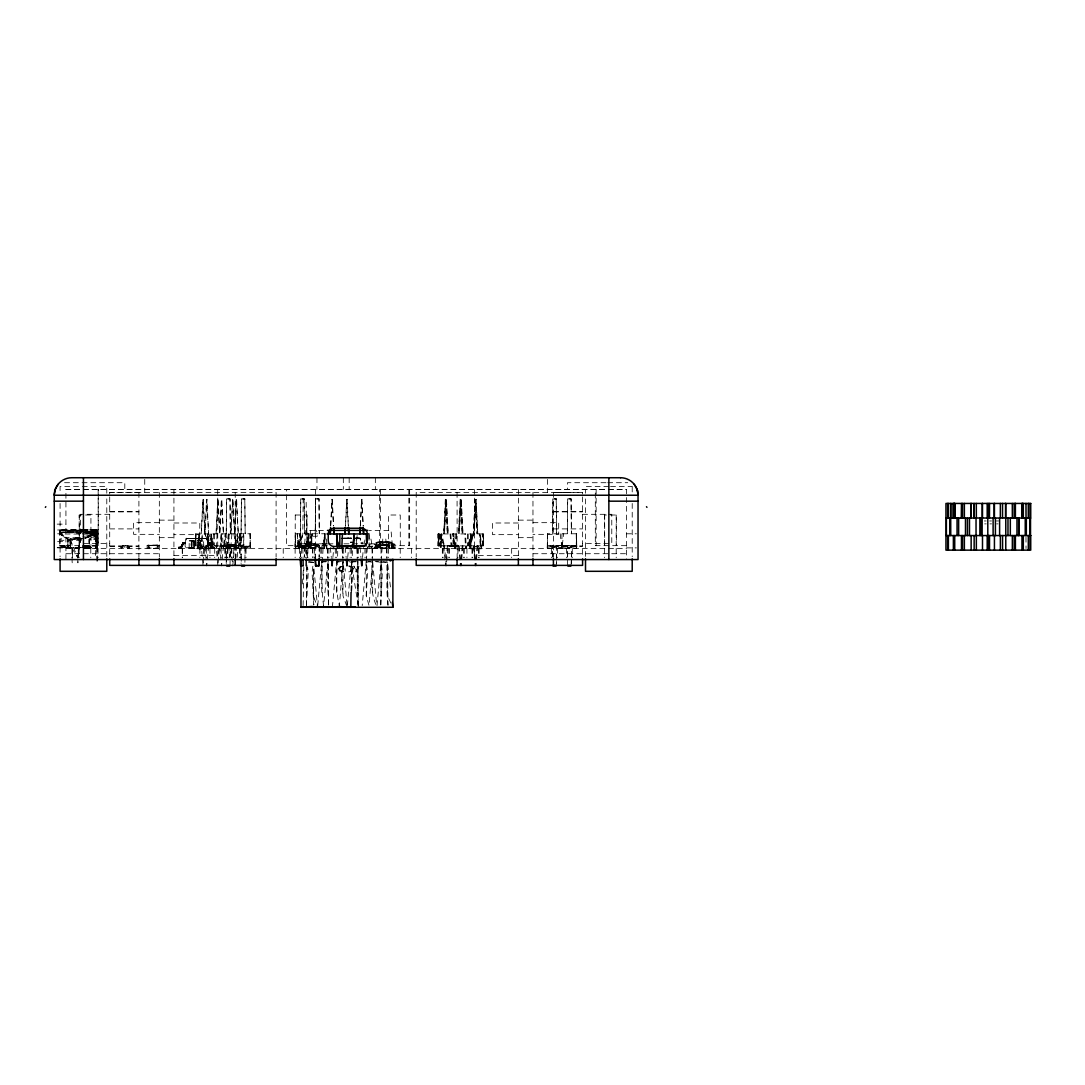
<?xml version="1.0" encoding="UTF-8"?>
<svg xmlns="http://www.w3.org/2000/svg" width="1085" height="1085" viewBox="0 0 1085 1085"><rect width="100%" height="100%" fill="white"/><g stroke="black" fill="none" stroke-linecap="round" stroke-linejoin="round"><path stroke-width="0.75" stroke-dasharray="5 3.75" d="M95.06 548.373L95.833 548.318L95.833 531.542L84.779 532.423L97.23 532.057L97.23 548.291L95.385 548.373L95.426 557.717M97.243 548.02L97.23 532.057L97.23 548.291L95.385 548.373L97.216 548.291L95.833 548.318L95.833 531.542M97.216 532.057L97.23 548.291L97.216 532.057L84.644 532.545L95.833 531.636M239.866 533.942L240.097 545.85L240.124 533.942L234.618 545.85L232.746 565.895L230.874 545.85L232.638 545.85L230.373 545.85M250.011 533.779L250.133 548.196L250.242 533.779L195.68 533.942L195.68 545.85L243.827 545.85L243.786 533.942L238.28 545.85L237.195 557.541M300.748 533.942L300.748 545.85L300.748 533.942L300.748 545.85L302.796 533.942L303.19 499.303M306.54 545.85L312.073 533.942L311.205 548.766L310.649 546.23L308.506 545.85L308.574 533.942L306.54 545.85L306.309 557.541M387.006 544.589L386.355 548.101L386.518 542.297L380.008 542.297L379.994 548.047L383.208 548.034L379.994 548.047L380.008 542.283L386.504 542.283M447.4 545.85L445.542 565.895L443.67 545.85L438.164 533.942L438.123 545.85L483.354 545.85L483.354 533.942L438.123 533.942L438.191 545.85L438.421 533.942M95.833 536.234L97.216 536.722L91.465 536.804L91.465 531.881L91.465 537.306L97.216 536.722L95.833 548.318M191.53 548.345L191.814 540.778L191.706 548.373L189.17 548.223L189.197 540.859L192.004 540.9M195.68 545.85L195.734 533.942L195.965 545.85M221.15 545.85L220.052 545.85M240.097 545.85L240.165 533.942M243.759 545.85L243.528 533.942M369.171 533.942L369.103 545.85L368.873 533.942M380.496 548.373L379.33 545.158L378.448 545.701L379.424 544.833L375.952 547.817L377.322 548.142L379.424 544.928L377.336 548.128L375.952 547.817L377.01 547.613L378.217 545.077L388.674 545.158L389.542 545.457L389.542 548.373M380.767 604.86L381.079 562.315L382.802 539.042M221.286 548.196C221.462 540.262 245.644 548.888 250.54 545.457L250.391 548.196L221.286 548.196L221.408 533.779M241.399 498.883L241.087 533.779L241.467 499.005L244.844 498.883L241.399 498.883L244.79 499.005L245.169 533.779L244.844 498.883M327.602 533.942L324.686 533.942L324.686 547.03L309.849 548.196L295.025 546.637L295.323 533.779L295.554 548.196L295.323 533.779L324.388 533.779L324.686 545.457L324.537 548.196L295.432 548.196L295.554 533.779M300.721 498.883L300.396 533.779L300.789 499.005L304.166 498.883L300.721 498.883L304.098 499.005L304.478 533.779L304.166 498.883M306.567 605.023L306.919 563.969L306.553 606.664M483.056 545.85L483.056 533.942M547.64 533.779L547.518 548.196L547.41 533.779L576.474 533.779L576.772 546.637L576.366 548.196L547.26 548.196L547.111 545.457L571.402 545.457L576.772 546.148L576.243 548.196L576.474 533.779L576.772 546.637L561.949 548.196L547.111 547.03L561.949 545.457L576.772 546.148L561.949 548.196L547.111 545.457M552.808 498.883L552.482 533.779L552.875 499.005L556.252 498.883L552.808 498.883L556.185 499.005L556.578 533.779L556.252 498.883M82.406 545.552L89.119 545.497L91.465 547.423L90.177 548.373L89.119 546.759L89.228 539.164L97.189 538.919L89.228 539.164L89.119 545.416L91.465 547.559L90.408 548.373L89.119 546.867L89.187 539.231L97.189 538.919L97.297 534.01L82.609 532.694L97.297 532.776L96.999 548.373L97.23 532.057M226.643 499.005L226.25 533.779L226.575 498.883L230.02 498.883L230.345 533.779L230.02 498.883L226.575 498.883L229.952 499.005M315.613 499.005L315.22 533.779L315.545 498.883L318.99 498.883L319.315 533.779L318.99 498.883L315.545 498.883L318.922 499.005M447.671 545.85L452.323 545.85M452.798 545.85L448.403 545.85M547.26 548.196L547.41 533.779M567.699 499.005L567.319 533.779L567.631 498.883L571.076 498.883L571.402 533.779L571.076 498.883L567.631 498.883L571.008 499.005M351.052 590.62L352.53 547.355M354.225 548.101L356.856 548.047L350.509 548.101M85.308 547.518L91.465 547.559L68.002 547.505L67.907 539.164L59.756 532.287L84.291 531.758M195.965 533.942L195.775 545.85L195.68 533.942M199.626 533.942L199.626 545.85M230.02 565.719L230.345 545.457L230.115 557.229M244.912 562.342L245.169 545.457L244.939 557.229M324.971 533.942L324.795 545.85L324.686 533.942M85.688 531.84L95.399 531.677L96.063 529.928L97.297 529.955L97.297 534.118L80.168 539.191L67.921 539.164L68.002 547.505L67.921 539.164L59.756 533.983L80.982 534.064M303.108 605.606L303.827 567.319M439.154 533.942L438.923 545.85L438.869 533.942L444.416 545.85L446.274 565.895L448.146 545.85M482.323 545.85L482.323 533.942M221.177 533.779L220.879 546.637L235.716 548.196L250.54 547.03L235.716 545.457L220.879 546.148L221.177 533.779L221.408 548.196L220.879 546.148L235.716 548.196L250.54 545.457M154.192 548.373L153.446 548.373M353.33 568.255L352.462 571.171L348.705 571.876L351.947 570.724L353.33 568.255L351.703 566.316L348.705 566.044L351.811 566.628L353.33 568.255L352.354 571.198L348.705 571.876M182.782 542.866L185.02 543.192L183.474 543.856L181.52 548.006L183.392 543.951L185.006 543.653L184.857 542.391L182.795 542.866L180.802 547.03L178.618 547.342L178.659 548.373L181.493 548.02L183.487 543.856L185.02 543.151L182.795 542.866L180.802 547.03L178.605 547.247L178.659 548.373L181.52 548.006L183.487 543.856L185.02 543.165L182.795 542.866L180.802 547.03L178.605 547.247L178.659 548.373L181.52 548.006L183.474 543.856L185.02 543.165L182.782 542.866L180.802 547.03M211.887 546.84L214.206 547.342L212.036 547.03L210.042 542.866L207.805 543.165L209.351 543.856L211.344 548.034L214.179 548.373C214.125 546.094 209.202 547.315 210.042 542.866L207.967 542.391L207.818 543.653L209.446 543.951L211.344 548.034L214.179 548.373L214.22 547.247L212.036 547.043L210.042 542.866L207.805 543.151L209.446 543.951M380.808 604.982L382.354 572.27L381.079 562.315L372.67 561.148L369.063 605.606L366.255 595.923L366.255 561.148L362.2 605.62M556.266 565.638L556.578 556.266M571.09 565.638L571.402 556.266M197.85 540.9L202.881 540.859L202.827 548.359L198.148 548.373L200.684 548.223L200.671 540.859L198.148 540.778L202.895 540.859C206.72 549.878 197.253 551.682 197.877 545.511C197.701 541.944 198.012 538.35 202.895 540.859C199.423 538.58 198.297 549.756 202.827 548.359M211.331 548.02L214.179 548.373L214.22 547.247L214.179 548.373L211.344 548.034L209.351 543.856L207.805 543.165L210.042 542.866L212.036 547.03M371.382 546.664L371.328 548.373L369.008 548.237L371.328 548.373L371.382 546.664L369.537 546.569L371.341 546.759L365.889 543.639M95.833 536.736L97.216 536.722M213.419 533.942L212.768 548.766L212.104 545.85M217.081 533.942L216.43 548.766L215.779 545.85M441.039 533.942L440.388 548.766L439.723 545.85L441.039 533.942L443.67 545.85M441.785 533.942L441.12 548.766L440.469 545.85L441.785 533.942L444.416 545.85M470.781 548.766L471.446 533.942L468.815 545.85L474.064 533.942L476.139 499.303L477.807 533.942L475.732 499.303L474.064 533.942L470.13 545.85L470.564 548.766L471.446 533.942L470.13 545.85L470.781 548.766L477.807 545.85L481.306 548.766L480.438 533.942L481.306 548.766L470.049 548.766L469.385 545.85L470.7 533.942L468.069 545.85L473.331 533.942L475.406 499.303L477.061 533.942L474.986 499.303L473.331 533.942L469.385 545.85L469.819 548.766L470.7 533.942L470.049 548.766L477.061 545.85L480.56 548.766L479.692 533.942L480.56 548.766M91.465 547.559L59.756 547.505L59.756 529.982L91.669 529.928L91.588 531.677L59.756 532.287L80.982 533.332M330.627 525.683L331.888 499.303L333.475 525.683M360.288 525.683L361.549 499.303L363.136 525.683M185.087 542.541C188.79 530.728 182.633 546.867 186.267 547.762L206.57 547.776L207.75 543.721L206.57 538.513L186.254 538.513L185.115 544.06M232.434 545.85L224.703 545.85L225.327 533.942L223.293 548.766L223.727 545.85L224.826 545.267L227.172 546.23L238.551 545.85L237.235 533.942L234.618 545.85M234.279 545.85L228.365 545.85L229.003 533.942L226.955 548.766L226.073 533.942M306.933 595.923L308.221 572.27L307.57 567.292M326.463 539.042L328.185 562.315L328.565 606.664L328.185 561.148L323.574 605.606C320.74 583.635 322.598 561.189 323.479 539.042M341.911 547.355L347.214 607.274L343.009 595.923L343.009 561.148L339.402 605.606C334.37 586.836 338.032 566.695 337.693 547.355M351.703 590.85L352.706 572.27L351.418 562.315L347.214 561.148M366.255 595.923L367.53 572.27L366.255 562.315L367.354 547.355M72.207 562.776C71.393 556.374 75.096 541.089 67.921 539.164L67.812 547.043L59.756 546.677M201.39 548.766L202.258 533.942L201.39 548.766L204.889 545.85L211.9 548.766L212.565 545.85L211.249 533.942L213.881 545.85L208.618 533.942L206.543 499.303L204.889 533.942L208.903 545.85L208.456 548.766L207.588 533.942L210.205 545.85L204.957 533.942L202.881 499.303L201.227 533.942L203.302 499.303L204.957 533.942L206.964 499.303L208.618 533.942L212.565 545.85L212.131 548.766L211.249 533.942L211.9 548.766L197.714 548.766L197.28 545.85L197.931 548.766L198.596 533.942L197.714 548.766L201.227 545.85L208.239 548.766L208.903 545.85L207.588 533.942L208.239 548.766M304.18 545.85L310.649 546.23L312.073 533.942L308.574 545.85L306.54 533.942L306.146 499.303M330.722 525.683L332.308 499.303L333.57 525.683M360.383 525.683L361.97 499.303L363.231 525.683M382.625 542.541L381.188 542.256L382.652 542.31M302.471 583.961L303.42 568.974M455.876 533.942L454.886 548.766L454.561 545.85L455.89 545.85M456.609 533.942L455.632 548.766L453.693 533.942L453.693 545.85L452.052 546.365M77.781 559.033L77.903 562.844L78.432 548.345L80.195 539.191L97.297 534.01L82.813 536.682M228.976 545.145L236.516 545.145L228.949 545.457L236.544 545.226L236.544 548.373M308.289 548.373L308.289 545.158L315.857 545.145L308.289 545.457L315.871 545.226L315.871 548.373M360.871 548.373L359.528 548.128M388.064 545.701L387.06 545.307L388.294 545.077L389.501 547.613L390.559 547.817L389.189 548.128L387.06 545.185L388.294 545.077L389.529 547.64L390.559 547.817L389.176 548.128L387.955 545.579L389.176 548.128M72.492 557.758L72.098 548.535L77.794 557.717L78.432 548.345L80.466 538.906L82.243 539.15L97.297 534.01L82.908 536.831M307.299 557.337L308.655 539.042M312.073 533.942L310.907 548.766L310.324 545.85L312.073 533.942L310.771 548.766L310.324 545.85L298.999 545.85L298.131 548.766L302.796 545.85L303.027 557.541M95.887 536.315L97.297 529.955L95.887 536.315L94.246 529.928L97.297 530.009L97.365 531.474L95.399 531.677L95.86 529.928M391.332 548.305L391.848 542.025L379.75 541.469L376.142 542.473L376.658 548.305L376.142 542.473L391.848 542.025L391.332 548.305L391.848 542.514L379.75 541.469M228.257 533.942L227.172 546.23L224.703 545.85M231.919 533.942L230.847 546.23L228.365 545.85M356.721 540.086L357.128 535.475M148.577 545.457C176.231 545.036 130.634 545.606 156.755 545.226M149.323 545.457L157.501 545.457M317.715 605.62L321.77 561.148L328.185 562.315L326.91 572.27L328.185 595.923M332.39 607.274L336.594 561.148L343.009 562.315L341.734 572.27L343.009 595.923M347.363 605.62L351.418 561.148L357.847 562.315L358.226 606.664C356.111 584.028 358.457 561.596 356.124 539.042M379.913 545.457L388.091 545.457M377.024 605.62L381.079 561.148L381.079 595.923M208.618 545.85L206.76 565.895L204.889 545.85L203.085 565.895L201.227 545.85M223.456 545.85L221.584 565.895L219.713 545.85L217.922 565.895L216.051 545.85M332.878 557.541L333.814 547.518M347.702 557.541L348.638 547.518M362.539 557.541L363.461 547.518M462.237 545.85L460.365 565.895L458.494 545.85M462.969 545.85L461.111 565.895L459.24 545.85M477.061 545.85L475.189 565.895L473.331 545.85M477.807 545.85L475.935 565.895L474.064 545.85M297.249 533.942L298.416 548.766L299.799 533.942L299.677 546.365L297.249 533.942L298.131 548.766L302.796 545.85M122.32 547.342L122.51 545.402L127.962 545.402L128.166 547.342L127.962 545.402L122.51 545.402L122.307 547.342L122.51 545.402M376.142 542.473L376.142 545.389L374.8 547.559L373.254 548.02L375.613 548.373C378.909 543.382 371.165 551.261 374.949 547.654L375.139 545.877L378.584 541.469M223.727 545.85L223.401 548.766L222.411 533.942M227.389 545.85L227.063 548.766L227.389 545.85L228.501 545.267L230.847 546.23L242.226 545.85L240.911 533.942L238.28 545.85M556.578 556.402L556.578 557.283M571.347 556.917L571.402 556.402M207.818 543.653L207.967 542.391L210.395 543.3M233.967 533.779L235.716 548.196L237.466 533.779M295.554 548.196L295.025 546.148L309.849 548.196L311.612 533.779M560.186 533.779L561.949 548.196L563.698 533.779M310.758 530.389L310.025 536.234L317.295 536.234L316.589 530.389M308.655 561.487L313.362 562.315L312.073 572.27L313.768 605.105L313.429 568.879M370.948 539.042C375.396 560.633 367.015 583.676 375.83 604.44M385.785 539.042C388.267 561.108 385.528 583.065 387.955 605.199M77.727 557.758L80.168 539.191L77.727 557.758L70.118 539.326L81.307 537.143M194.73 548.264L189.17 548.223L193.7 548.332L194.229 544.575L193.7 540.859L189.197 540.859L194.174 540.778L193.93 548.373M304.22 545.267L299.677 546.365L305.495 545.267L303.19 545.85L304.804 545.85M85.918 531.731L97.365 531.474L95.955 529.928L95.399 531.677L97.379 531.148L95.955 529.928L95.399 531.677L97.297 532.776L97.297 529.955L86.081 529.941M200.372 548.373L200.264 540.778M193.74 540.94C195.87 558.504 186.484 540.75 194.039 540.778M198.148 547.355L198.392 540.859L198.392 548.264L197.985 546.433M222.574 545.85L225.246 545.85L225.327 533.942M228.908 545.85L226.331 545.267L226.236 546.365L229.111 545.85M191.706 547.355L191.882 546.433M193.93 547.355L194.107 546.433M197.985 542.717L198.148 541.808M200.21 542.717C203.817 537.821 185.209 541.903 194.229 540.9M571.402 554.896L571.402 553.987L571.402 555.059M226.25 554.896L226.25 554.11L226.25 555.059M241.087 554.896L241.087 553.987L241.087 555.059M300.396 554.896L300.396 554.11L300.396 555.059M455.497 545.85L453.801 545.85L456.459 545.85M455.293 545.85L455.741 548.766L455.619 545.267L454.94 545.85L456.351 545.267L454.534 545.85L454.995 548.766L452.947 533.942L452.947 545.85M298.416 548.766L302.796 533.942M200.264 548.373L200.21 546.433M375.668 548.332L373.254 548.305L374.8 547.559L375.139 545.877M200.372 541.808L200.372 547.355M315.22 555.059L315.22 554.164L315.22 554.896M556.578 554.896L556.578 554.11L556.578 555.059M80.982 532.559L59.756 530.66L91.669 529.928L94.585 531.501L94.639 534.254L96.077 536.315L97.297 530.701L96.199 529.928L97.297 530.701L95.941 530.09L94.585 531.501L91.588 531.677L91.438 529.928L97.013 529.928L97.365 531.474M364.275 542.866L364.94 539.896M238.551 545.85L237.9 548.766L237.235 533.942M242.226 545.85L241.562 548.766L240.911 533.942M466.17 545.85L465.519 548.766L464.855 533.942M466.916 545.85L466.265 548.766L465.601 533.942M344.067 538.228L351.242 538.16M451.401 545.85L449.638 545.85L451.577 545.85M450.383 545.85L451.767 545.85M308.289 545.226L315.857 545.145L308.303 545.145M339.917 569.964L343.294 571.727L340.351 571.375L339.741 568.893L340.473 567.075L343.294 566.343L339.93 566.546L339.266 570.344A2.821 2.821 0 0 0 340.663 571.7L342.44 571.917M191.502 548.169L191.475 540.859M197.768 547.817L206.57 547.776L207.75 543.721M206.57 547.776L207.75 542.541L206.557 538.486L198.107 538.458M95.941 530.09L94.639 534.254L97.189 534.58L95.941 530.09L96.077 536.315L97.189 534.58M357.399 568.323L356.043 571.876L353.832 566.044L356.829 571.876L359.094 566.044L356.382 571.551L357.399 568.323L356.382 571.551L356.314 570.764M379.913 545.226L388.091 545.226M200.562 548.223L202.909 548.223M158.22 548.373L158.22 545.457L157.339 545.158L156.172 548.373M156.918 548.373L158.084 545.158L158.966 545.457L158.966 548.373M387.508 548.373L388.674 545.158M339.266 570.344L339.185 567.55M375.993 548.373L377.336 548.128L378.57 545.579L377.336 548.128L375.952 547.817L379.424 544.928M81.443 540.316L61.018 540.316L61.303 537.333L81.443 537.984M226.25 557.283L226.25 556.402M241.087 557.215L241.141 557.378M300.396 557.283L300.396 556.402M339.713 548.101L337.001 548.047L343.511 548.047L337.001 548.047M341.26 566.668L343.199 566.655L340.663 566.316L340.351 571.375L338.642 568.825L339.496 566.994M379.452 545.307L378.217 545.077L376.983 547.64L375.952 547.817L376.97 547.654L378.217 545.077L379.33 545.158L378.448 545.457L378.448 548.373M339.958 567.767L340.663 566.316L338.642 568.825M383.168 548.373L383.656 548.373M196.209 538.458L197.429 538.458M200.562 548.359L200.657 540.859M449.38 545.85L451.021 545.85M220.743 545.85L221.693 545.85M456.704 545.85L458.969 545.85M327.317 544.019L305.278 543.816L301.698 548.373L301.698 543.816L304.627 543.653L305.794 530.389L327.521 530.389M195.924 548.264L196.955 548.264M220.635 545.85L221.571 545.85M456.595 545.85L457.992 545.85M385.243 548.305L384.795 548.373M195.422 538.458L186.254 538.513L206.57 538.513L197.701 538.458M223.89 545.267L222.669 545.267L224.487 545.85M339.646 548.101L343.348 548.101M315.287 557.337L315.22 556.402M220.282 545.85L221.164 545.85M393.041 547.654C396.866 551.194 389.081 543.449 392.377 548.373L394.737 548.02L393.041 547.654L391.848 545.389L394.737 548.305L392.336 548.332M91.669 529.928L97.297 530.701L95.399 531.677L97.175 530.741L96.063 529.928M95.399 531.677L97.175 530.755M89.553 539.042L89.119 546.867L82.406 546.948M228.949 545.457L229.532 557.717M308.289 545.457L308.872 548.373M361.02 543.124L363.19 542.08M455.619 545.267L452.798 546.365L449.176 545.85M382.707 548.101L386.518 548.047L379.994 548.047M85.335 538.214L97.297 534.118L97.297 529.955L85.878 530.158M147.126 548.373L147.126 545.457L147.994 545.158L158.084 545.457M228.501 545.267L226.331 545.267L227.674 545.85M85.118 537.943L97.297 534.118L82.609 533.4M97.297 530.701L94.585 531.501L96.077 536.315M381.567 548.305L382.612 548.305M450.031 533.942L451.102 546.23L453.693 545.85L452.947 533.942M308.099 533.779L309.849 548.196L324.686 545.457L295.025 546.148L309.849 545.457L324.686 547.03L324.279 548.196L324.157 533.779M387.06 545.307L388.294 545.077L389.501 547.613L390.559 547.817M97.379 531.148L91.56 531.677L91.465 529.928M82.067 538.906L70.037 539.136L70.281 548.196L70.037 539.136L81.212 536.98M120.842 547.288L121.683 548.373L120.842 547.288L129.63 547.288L129.63 548.373L128.491 548.318L129.332 548.373M334.329 548.128L332.946 547.817M321.77 562.315L326.585 561.447M336.594 562.315L341.409 561.447M356.233 561.447L351.418 562.315L358.064 604.996M371.07 561.447L366.255 562.315L362.051 561.148M232.773 545.85L229.884 545.85M350.346 538.228L351.337 538.228L341.165 538.255L351.54 538.16M375.952 547.817L376.97 547.654M451.102 546.23L453.584 545.85M439.723 545.85L454.33 545.85L453.693 533.942M82.406 546.352L89.119 545.416M367.856 561.447L372.67 562.315L378.272 561.542M210.042 542.866L207.805 543.151L209.364 543.856L211.317 547.979L214.179 548.373L211.317 548.006L209.351 543.856L211.317 548.006L214.179 548.373M357.847 547.966L349.614 547.925L359.406 547.925M367.801 546.718L391.034 543.816L395.116 548.373L395.116 543.816L392.2 543.653L391.034 530.389L369.307 530.389M59.756 546.867L67.406 545.999M350.292 538.228L351.337 538.228M367.517 547.179L395.116 544.643L369.687 544.412M235.716 545.457L220.879 546.637L226.25 545.457L226.25 563.549M309.849 545.457L295.025 546.637L300.396 545.457L300.396 558.436M82.406 547.179L89.119 546.759M204.224 538.608L206.557 538.486L186.267 538.499L195.11 538.458M128.491 547.342L129.63 547.288M97.257 532.138L86.19 532.599L97.257 532.355M70.037 539.136L70.267 548.25L70.118 539.326L80.466 538.906M356.911 548.373L360.329 548.373M351.811 566.628L349.492 566.682L351.431 566.899A1.912 1.912 0 0 1 352.394 567.848L351.811 566.628L352.394 567.848M59.756 530.66L84.237 530.199M350.346 571.239L352.354 571.198M59.756 532.287L84.06 531.881M97.243 546.162L86.163 546.04M70.118 539.326L80.195 539.191M352.896 542.256L350.346 542.283L355.229 542.297M157.474 545.145L148.618 545.145L147.858 548.373M354.239 542.256L350.346 542.283L354.375 542.256M85.308 547.477L91.465 547.423M84.44 529.941L59.756 529.982L80.982 529.968M64.558 482.703L124.802 482.703L124.802 489.403M605.986 482.703L567.496 482.703L567.496 489.403M607.668 482.703L627.74 482.703M608.861 486.487L585.507 486.487L585.507 493.214M610.529 486.487L632.216 486.487M65.927 559.562L65.927 489.403L626.384 489.403L626.384 559.562M65.927 489.498L626.384 489.498M109.707 494.068L109.707 492.414L138.907 492.4M567.997 492.414L553.404 492.4L582.591 492.427L582.591 494.068M109.707 492.414L276.092 492.414L276.092 557.093M582.591 492.414L416.206 492.414L416.206 557.093M109.707 511.388L138.907 511.388M553.404 511.388L582.591 511.388M109.707 511.889L138.907 511.889M553.404 511.889L582.591 511.889M109.707 514.304L80.521 514.304L80.521 543.49L109.707 543.49M582.591 514.304L611.777 514.304L611.777 543.49L582.591 543.49M81.429 515.009L79.191 515.009L79.164 545.66M85.525 515.009L90.923 515.009L90.95 545.66M295.161 515.009L306.933 515.009L306.811 545.66M606.393 515.009L604.548 515.009L604.521 545.66M610.367 515.009L616.334 515.009L616.361 545.66M159.332 520.135L173.925 520.135M518.372 520.135L532.966 520.135M984.326 520.963L986.184 520.963M989.642 520.963L991.527 520.963M996.328 520.963L998.661 520.963M159.332 522.672L133.604 522.672L133.604 534.335L159.332 534.349M532.966 522.672L558.707 522.672L558.707 534.335L532.966 534.349M173.925 522.997L199.776 522.997L199.776 534.647L173.925 534.661M518.372 522.997L492.522 522.997L492.522 534.647L518.372 534.661M984.651 523.879L986.211 523.879M989.94 523.879L991.554 523.879M996.6 523.879L998.105 523.879M57.166 524.136L65.927 524.136M109.707 528.897L138.907 528.897M553.404 528.897L582.591 528.897M82.609 529.968L97.257 529.928M57.586 529.982L65.927 529.982M57.586 533.793L65.927 533.793M626.384 533.793L636.393 533.793M159.332 537.658L173.925 537.658M518.372 537.658L532.966 537.658M356.951 538.255L360.111 538.255L360.844 542.988M356.951 538.255L360.111 538.255L360.817 542.826M57.586 541.646L65.927 541.646M301.698 543.816L335.997 543.816M343.959 543.816L395.116 543.816M59.756 545.497L67.812 545.497L68.002 547.505M147.126 545.457L158.966 545.457M378.448 545.457L389.542 545.457M65.927 545.66L98.26 545.66L98.26 489.403M626.384 545.66L595.312 545.66L595.312 489.403M109.707 545.904L138.907 545.904M326.951 548.766L326.287 545.85L324.686 545.85L324.754 533.942L324.971 545.85M553.404 545.904L582.591 545.904M109.707 546.406L138.907 546.406M553.404 546.406L582.591 546.406M57.166 547.491L90.408 548.373M57.586 547.884L65.927 547.884M626.384 547.884L636.393 547.884M147.994 545.457L149.16 548.088L156.918 548.088M380.496 548.088L387.508 548.088M66.049 548.373L626.33 548.373M337.245 548.766L326.721 548.766L326.287 545.85M65.927 553.716L159.332 553.716M532.966 553.716L626.384 553.716M173.925 555.588L217.719 555.588L217.719 489.403M518.372 555.588L474.593 555.588L474.593 489.403M308.547 562.315L313.362 562.315M381.079 562.315L387.508 562.315L390.681 588.965M356.043 571.876L356.829 571.876M84.644 532.694L95.833 532.708L91.465 532.437M82.609 534.064L97.297 534.118M59.756 532.586L80.982 532.694M343.945 538.16L352.042 538.214M353.642 538.214L359.772 538.16M186.267 547.762L194.852 547.817M189.305 548.345L194.174 548.373M341.802 566.614L343.199 566.655M86.122 545.85L89.228 545.958L91.75 548.373L90.001 546.338L85.729 545.986M59.756 545.348L67.812 545.619M128.491 548.318L129.44 548.373L127.406 548.318L128.789 548.373L128.789 547.288M85.688 546.013L90.001 546.338L89.418 548.373L89.228 545.958M305.59 545.85L310.324 545.85L311.205 548.766M561.949 545.457L576.772 546.637L571.402 545.457L571.402 563.549M305.278 543.816L326.626 545.796M327.643 545.864L305.794 543.816L301.698 548.373L304.627 543.816M82.229 547.505L90.177 548.373M86.19 533.332L97.243 534.607M383.385 542.31L383.507 542.256M86.19 533.508L97.243 535.407M382.68 561.447L387.508 562.315L388.01 605.105M381.188 542.256L382.3 542.541L381.554 542.256M360.871 542.961L362.607 543.734M315.871 545.457L315.287 548.373M236.544 545.457L235.96 557.717M59.756 533.983L68.287 539.042M95.833 539.326L97.528 540.357L97.175 562.966L95.833 540.235M458.738 545.85L457.87 545.267L458.399 545.85M315.287 557.378L315.287 556.917M395.116 548.373L392.2 543.816M390.858 603.016L387.508 595.923L387.508 562.315M209.364 543.856L211.317 548.006M193.767 541.117L193.781 541.198A13.061 13.061 0 0 1 193.781 547.966M191.543 541.117L191.557 541.198A13.061 13.061 0 0 1 191.557 547.966M94.775 530.009L95.982 535.095M392.851 545.877L393.19 547.559M193.93 541.808L194.107 542.717M191.706 541.808L191.882 542.717M178.605 547.247L180.951 546.84L182.443 543.3L184.857 542.391L185.006 543.653M372.67 562.315L376.726 605.606M360.044 547.518L360.98 557.541M345.22 547.518L346.142 557.541M330.382 547.518L331.318 557.541M313.985 568.974L317.566 607.274L313.362 595.923L313.362 569.042M234.55 545.85L235.635 557.541M450.777 533.942L451.848 546.23M311.639 539.042L312.995 557.337M348.299 525.683L346.725 499.303L345.45 525.683L347.132 499.303L348.393 525.683M241.087 556.266L241.385 565.638M226.25 556.266L226.562 565.638M567.536 557.229L567.319 545.457L567.631 565.719M358.321 606.637L357.847 561.148L357.847 595.923M324.388 533.779L324.537 548.196M250.242 533.779L250.391 548.196M576.243 533.779L576.366 548.196M483.286 533.942L483.354 545.85M308.452 533.942L308.574 545.85M438.164 533.942L438.191 545.85M240.124 533.942L240.165 545.85M1025.99 537.17L1026.03 548.522M632.216 486.921L632.216 493.214M632.216 503.481L632.216 556.673M616.199 515.009L616.199 545.66M616.212 548.373L616.212 557.717M604.684 515.009L604.684 545.66M604.548 548.373L604.548 557.717M596.14 489.403L596.14 545.66M585.507 498.91L585.507 556.673M582.591 496.903L582.591 557.785M572.27 548.373L572.27 557.717M566.438 548.373L566.438 557.717M561.949 533.779L561.949 548.196M557.446 548.373L557.446 557.717M556.578 545.457L556.578 563.549M553.404 492.414L553.404 557.432M551.614 548.373L551.614 557.717M547.559 479.407L547.559 492.414M532.966 492.414L532.966 557.093M518.372 489.403L518.372 557.093M511.659 548.373L511.659 557.717M479.15 548.373L479.15 557.717M478.404 548.373L478.404 557.717M472.721 548.373L472.721 557.717M471.989 548.373L471.989 557.717M468.232 533.942L468.232 545.85M467.486 533.942L467.486 545.85M466.93 548.373L466.93 557.717M464.312 548.373L464.312 557.717M463.58 548.373L463.58 557.717M457.897 548.373L457.897 557.717M457.07 492.414L457.151 557.717M449.488 548.373L449.488 557.717M448.742 548.373L448.742 557.717M443.073 548.373L443.073 557.717M442.327 548.373L442.327 557.717M411.527 548.373L411.527 557.717M409.642 489.403L409.642 545.66L379.655 545.66L379.655 489.403M408.842 489.403L408.842 545.66M400.311 545.66L400.243 515.009L388.593 515.009L388.633 545.66M400.216 548.373L400.216 557.717M388.538 548.373L388.538 557.717M386.979 548.373L386.979 557.717M381.025 548.373L381.025 557.717M380.455 489.403L380.455 545.66M375.342 477.726L375.342 489.403M372.67 561.148L372.67 595.923M372.141 548.373L372.141 557.717M366.188 548.373L366.188 557.717M365.713 548.373L359.284 548.373M364.967 548.373L364.967 557.717M358.538 548.373L358.538 557.717M357.318 548.373L357.318 557.717M351.418 561.148L351.418 594.268M351.364 548.373L351.364 557.717M350.143 548.373L350.143 557.717M349.167 477.726L349.167 489.403M345.22 568.676L345.22 571.239M343.714 548.373L343.714 557.717M343.321 477.726L343.321 489.403M342.494 548.373L342.494 557.717M336.54 548.373L336.54 557.717M336.594 561.148L336.594 595.923M335.306 548.373L335.306 557.717M328.891 548.373L328.891 557.717M327.656 548.373L327.656 557.717M321.702 548.373L321.702 557.717M321.77 561.148L321.77 595.923M320.183 548.373L320.183 557.717M316.956 477.726L316.956 489.403M315.613 489.403L315.613 545.66L286.426 545.66L286.426 489.403M315.22 545.457L315.22 558.436M314.352 548.373L314.352 557.717M312.833 548.373L312.833 557.717M309.849 533.779L309.849 548.196M307.882 548.373L307.882 557.717M306.946 515.009L306.946 545.66M306.879 548.373L306.797 557.717M305.36 548.373L305.36 557.717M301.454 548.373L301.454 557.717M299.528 548.373L299.528 557.717M295.269 515.009L295.134 545.66M295.12 548.373L295.12 557.717M283.239 548.373L283.212 557.717M246.051 548.373L246.051 557.717M241.087 545.457L241.087 563.549M240.205 548.373L240.205 557.717M239.622 548.373L239.622 557.717M235.716 533.779L235.716 548.196M235.228 492.414L235.228 557.093M233.194 548.373L233.194 557.717M231.213 548.373L231.213 557.717M229.003 533.942L228.949 548.373M227.796 548.373L227.796 557.717M227.674 548.373L227.674 557.717M225.382 548.373L225.382 557.717M224.798 548.373L224.798 557.717M221.123 548.373L221.123 557.717M218.37 548.373L218.37 557.717M214.708 548.373L214.708 557.717M214.464 533.942L214.464 545.85M210.788 533.942L210.788 545.85M209.961 548.373L209.961 557.717M206.299 548.373L206.299 557.717M203.546 548.373L203.546 557.717M199.884 548.373L199.884 557.717M182.443 548.373L182.443 557.717M182.239 548.373L182.239 557.717M173.925 489.403L173.925 557.093M159.332 492.414L159.332 557.093M149.906 548.373L148.74 545.457M144.739 479.407L144.739 492.414M138.907 492.414L138.907 557.432M126.05 546.257L126.05 547.342M124.422 546.257L124.422 547.342M109.707 496.903L109.707 557.785M106.791 493.214L106.791 486.487L60.082 486.487L60.082 493.214M106.791 498.91L106.791 556.673M98.165 489.403L98.165 545.66M98.057 548.373L98.057 557.717M90.787 548.373L90.787 557.717M79.273 515.009L79.273 545.66M79.124 548.373L79.124 557.717M78.351 548.373L78.351 557.717M71.935 548.373L71.935 557.717M60.082 503.481L60.082 556.673M200.522 547.966A13.061 13.061 0 0 1 200.522 541.198M198.297 547.966A13.061 13.061 0 0 1 198.297 541.198M438.896 533.942L438.869 545.85L438.896 533.942M199.409 533.942L199.342 545.85L199.342 533.942M304.478 545.457L304.302 557.27L304.478 545.457M319.315 545.457L319.126 557.27L319.315 545.457M217.705 499.303L216.051 533.942L218.126 499.303L219.78 533.942L221.788 499.303L223.456 533.942L221.381 499.303L219.713 533.942L217.705 499.303M232.543 499.303L230.874 533.942L232.949 499.303L234.618 533.942L232.543 499.303M236.204 499.303L234.55 533.942L236.625 499.303L238.28 533.942L236.204 499.303M445.325 499.303L443.67 533.942L445.745 499.303L447.4 533.942L445.325 499.303M446.071 499.303L444.416 533.942L446.491 499.303L448.146 533.942L446.071 499.303M460.162 499.303L458.494 533.942L460.569 499.303L462.237 533.942L460.162 499.303M460.894 499.303L459.24 533.942L461.315 499.303L462.969 533.942L460.894 499.303M347.553 547.817L346.183 548.128L347.566 547.817M90.001 546.338L89.418 548.373L90.001 546.338M347.675 548.128L346.291 547.817L347.675 548.128M332.268 548.223L329.948 548.373L332.268 548.237M236.516 545.145L228.949 545.226L236.544 545.158M360.111 538.255L353.561 538.187L360.111 538.255M552.713 557.229L552.482 545.457L552.672 557.27"/><path stroke-width="1.5" d="M350.36 607.098L347.214 607.274L350.835 607.261L351.038 592.288M318.99 565.719L319.099 558.965L318.99 565.719L315.532 565.638L315.328 559.385M306.146 565.895L306.268 559.209M341.843 547.111L342.426 533.942M330.464 528.992L330.233 533.942L330.627 527.337M345.369 527.337L345.057 533.942L345.45 527.337M332.715 559.209L332.091 565.895L331.481 559.209M347.553 559.209L346.929 565.895L346.305 559.209M362.376 559.209L361.753 565.895L361.129 559.209M352.53 547.111L354.347 533.942L353.71 545.85L359.623 545.85M58.129 484.249L55.403 489.01L54.264 494.489L54.25 559.562L638.048 559.562L638.034 494.489L636.909 489.01L634.183 484.249M352.15 545.85L353.493 545.85L351.676 545.267L353.018 545.85M390.193 560.986L392.878 559.657L305.997 559.833M300.979 559.236L300.979 607.274L355.324 606.881M315.532 565.638L318.922 565.638M312.277 606.434L300.979 607.274L392.878 607.274L392.878 559.236M317.566 607.274L320.712 607.098M54.25 501.175L83.436 501.175M608.861 501.175L638.048 501.175M327.521 530.389L367.815 530.389M327.602 533.942L368.873 533.942M336.92 542.866L337.91 545.85L354.347 545.85M366.391 545.85L355.229 545.85M109.707 558.924L109.707 565.38L276.092 565.38L276.092 558.748M300.504 559.385L300.708 565.638L303.013 565.692M338.005 606.488L350.835 607.261M300.708 565.638L300.396 558.612M336.594 539.896L339.225 545.85M315.816 565.895L315.22 558.612M392.282 602.284L392.878 607.274M337.91 545.85L336.594 533.942L337.177 547.111M348.393 527.337L348.8 533.942L348.475 527.337M333.665 528.992L333.963 533.942L333.651 527.337M366.255 533.942L366.689 543.816M303.054 559.209L303.19 565.895M1030.479 518.033L1030.479 535.556M1030.289 518.033L1030.289 535.556M1029.896 518.033L1029.896 535.556M1029.014 503.44L1029.014 518.033M1029.028 535.556L1029.014 550.149M1028.309 503.44L1028.295 518.033M1028.309 535.556L1028.309 550.149M1026.329 518.033L1026.329 535.556M1025.99 503.44L1026.03 518.033M1025.244 518.033L1025.244 535.556M1023.331 503.44L1023.304 518.033M1023.331 535.556L1023.304 550.149M1022.382 503.44L1022.382 518.033M1022.26 503.44L1022.26 518.033M1021.948 503.44L1021.948 518.033M1021.975 535.556L1021.948 550.149M1018.869 518.033L1018.869 535.556M1018.639 518.033L1018.639 535.556M1016.971 518.033L1016.971 535.556M1015.397 503.44L1015.397 518.033M1015.397 535.556L1015.397 550.149M1015.221 503.44L1015.221 518.033M1014.177 503.44L1014.204 518.033M1014.204 535.556L1014.204 550.149M1012.305 503.44L1012.346 518.033M1012.346 535.556L1012.346 550.149M1010.325 518.033L1010.325 535.556M1007.979 518.033L1007.979 535.556M1005.768 503.44L1005.768 550.149M1005.537 503.44L1005.537 518.033M1002.554 503.44L1002.513 518.033M1002.554 535.556L1002.554 550.149M1000.37 503.44L1000.316 518.033M1000.37 535.556L1000.37 550.149M999.61 518.033L999.61 535.556M995.406 518.033L995.406 535.556M994.43 503.44L994.43 518.033M994.43 535.556L994.43 550.149M994.172 503.44L994.172 518.033M993.114 518.033L993.114 535.556M989.506 503.44L989.466 518.033M989.506 535.556L989.506 550.149M988.34 503.44L988.34 518.033M988.34 535.556L988.34 550.149M987.798 518.033L987.798 535.556M987.201 503.44L987.201 518.033M987.201 535.556L987.201 550.149M982.495 503.44L982.495 518.033M982.495 535.556L982.495 550.149M982.237 503.44L982.128 535.556M980.976 518.033L980.976 535.556M979.864 518.033L979.864 535.556M976.31 503.44L976.351 518.033M976.351 535.556L976.351 550.149M976.039 518.033L976.039 535.556M974.154 535.556L974.154 550.149M971.143 503.44L971.143 518.033M971.143 535.556L971.143 550.149M970.912 503.44L970.912 518.033M969.475 518.033L969.475 535.556M967.44 518.033L967.44 535.556M965.487 518.033L965.487 535.556M964.362 503.44L964.362 518.033M964.362 535.556L964.362 550.149M962.503 503.44L962.503 518.033M962.503 535.556L962.503 550.149M961.459 503.44L961.283 518.033M961.459 535.556L961.459 550.149M958.652 518.033L958.652 535.556M957.051 518.033L957.051 535.556M954.732 503.44L954.732 518.033M954.732 535.556L954.732 550.149M954.705 503.44L954.705 518.033M954.42 503.44L954.298 518.033M953.376 503.44L953.376 518.033M953.376 535.556L953.376 550.149M953.349 503.44L953.349 518.033M950.745 535.556L950.691 503.44L950.65 518.033M949.741 518.033L949.741 535.556M948.358 503.44L948.385 518.033M948.385 535.556L948.385 550.149M947.653 503.44L947.653 518.033M947.666 535.556L947.666 550.149M946.378 518.033L946.378 535.556M946.201 518.033L946.201 535.556M632.216 558.883L632.216 571.307L585.507 571.307L585.507 558.883M608.861 477.726L608.861 559.562M582.591 558.924L582.591 565.38L416.206 565.38L416.206 558.748M553.404 558.748L553.404 565.38M532.966 558.748L532.966 565.38M518.372 558.748L518.372 565.38M457.07 558.748L457.07 565.38M339.808 533.942L339.808 545.85M235.228 558.748L235.228 565.38M173.925 558.748L173.925 565.38M159.332 558.748L159.332 565.38M138.907 558.748L138.907 565.38M106.791 558.883L106.791 571.307L60.082 571.307L60.082 558.883M83.436 477.726L83.436 559.562M637.763 491.071A46.262 3.363 64.1 0 1 637.37 490.027M646.484 506.681A46.262 1.614 56.2 0 1 646.958 507.373M54.942 490.027A46.262 3.363 -64.1 0 1 54.548 491.071M45.353 507.373A46.262 1.614 -56.2 0 1 45.828 506.681M360.206 527.337L359.881 533.942L360.288 527.337M552.875 565.638L556.266 565.638L552.875 565.638M567.699 565.638L571.09 565.638L567.699 565.638M229.952 565.638L226.562 565.638L229.952 565.638M244.79 565.638L241.385 565.638L244.79 565.638M620.539 477.726L71.759 477.726A17.509 17.509 0 0 0 54.25 495.235L638.048 495.235A17.509 17.509 0 0 0 620.539 477.726M1030.736 503.44L945.944 503.44L945.944 518.033L1030.736 518.033L1030.736 503.44M361.495 528.232L334.071 528.232A5.832 5.832 0 0 0 328.226 534.064L328.226 540.628A5.832 5.832 0 0 0 334.071 546.46L361.495 546.46A5.832 5.832 0 0 0 367.34 540.628L367.34 534.064A5.832 5.832 0 0 0 361.495 528.232M1030.736 535.556L945.944 535.556L945.944 550.149L1030.736 550.149L1030.736 535.556M363.624 533.942L363.231 527.337L363.624 533.942M974.154 518.033L974.154 503.44L974.127 518.033"/></g></svg>
